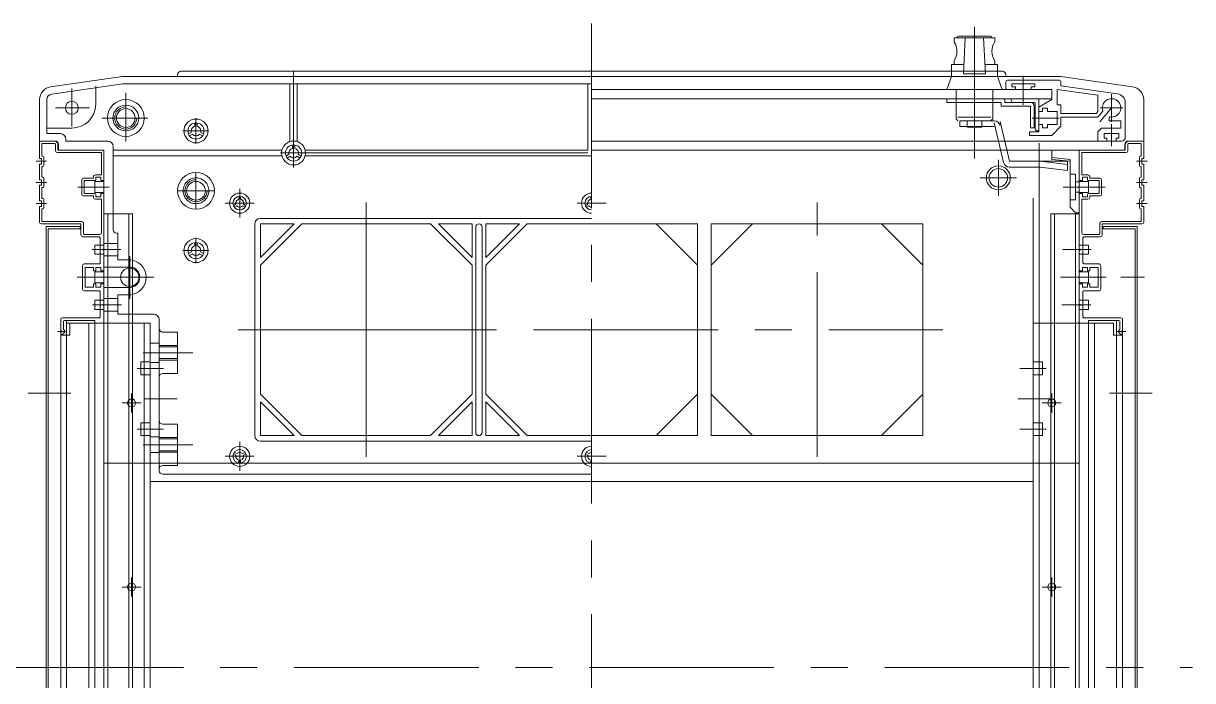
# Model space of a CAD drawing. Extents: x 48642 to 53239, y 28011 to 31798.
# Drawn here: x 51990 to 52623, y 31442 to 31798 of the extents above; entities that cross this region are included whole.
import ezdxf

# ---------------------------------------------------------------- set-up
doc = ezdxf.new("R2010")
doc.units = 0
doc.header["$LTSCALE"] = 80
for name, pattern in [('A-CENTR01', [2, 1.25, -0.25, 0.25, -0.25]), ('CENTER', [2, 1.25, -0.25, 0.25, -0.25]), ('HIDDEN', [2, 1, -1])]:
    doc.linetypes.add(name, pattern=pattern)
doc.layers.add('TN-CNTL', color=1, linetype='A-CENTR01')
doc.layers.add('TN-STEL', color=3, linetype='CONTINUOUS')

msp = doc.modelspace()

# ---------------------------------------------------------------- linework, layer by layer
at = {"layer": 'TN-CNTL', "lineweight": 13}
msp.add_line((52297.75, 31798.02), (52297.75, 31087.11), dxfattribs=at)
at = {"layer": 'TN-CNTL', "linetype": 'CENTER', "lineweight": 13}
for p, q in [((52505.14, 31724.87), (52505.14, 31796.17)), ((52136.26, 31719.94), (52136.26, 31772.19)), ((52531.56, 31753.97), (52531.56, 31769.63)), ((52016.08, 31742.12), (52016.08, 31762.72)), ((52045.35, 31734.15), (52045.35, 31760.47)), ((52579.42, 31744.65), (52579.42, 31759.76)), ((52025.71, 31752.27), (52007.31, 31752.27)), ((52505.14, 31737.45), (52505.14, 31752.21)), ((52573.34, 31752.27), (52585.49, 31752.27)), ((52057.29, 31746.79), (52032.36, 31746.79)), ((52083.38, 31733.04), (52083.38, 31746.77)), ((52551.12, 31746.79), (52536.48, 31746.79)), ((52076.29, 31739.77), (52090.29, 31739.77)), ((52579.42, 31731.46), (52579.42, 31743.52)), ((52129.17, 31727.84), (52143.17, 31727.84)), ((52002.46, 31723.36), (51996.75, 31723.36)), ((52518.1, 31704.61), (52518.1, 31724.16)), ((52593.04, 31723.36), (52598.75, 31723.36)), ((52083.38, 31697.6), (52083.38, 31717.14)), ((52508.33, 31714.38), (52527.87, 31714.38)), ((52002.46, 31711.89), (51996.75, 31711.89)), ((52036.26, 31709.4), (52019.44, 31709.4)), ((52093.16, 31707.37), (52073.61, 31707.37)), ((52107.06, 31692.83), (52107.06, 31708.52)), ((52553.23, 31709.4), (52576.06, 31709.4)), ((52593.04, 31711.89), (52598.75, 31711.89)), ((52109.53, 31700.67), (52099.22, 31700.67)), ((52104.6, 31700.67), (52114.91, 31700.67)), ((52175.61, 31563.23), (52175.61, 31701.02)), ((52300.21, 31700.67), (52289.91, 31700.67)), ((52295.29, 31700.67), (52305.6, 31700.67)), ((52419.89, 31563.23), (52419.89, 31701.02)), ((52002.46, 31700.42), (51996.75, 31700.42)), ((52593.04, 31700.42), (52598.75, 31700.42)), ((52083.38, 31668.23), (52083.38, 31681.96)), ((52042.65, 31675.5), (52027.18, 31675.5)), ((52029.52, 31675.5), (52036.35, 31675.5)), ((52552.85, 31675.5), (52568.32, 31675.5)), ((52047.49, 31648.81), (52047.49, 31672.02)), ((52076.29, 31674.97), (52090.29, 31674.97)), ((52060.47, 31660.54), (52026.88, 31660.54)), ((52576.46, 31660.54), (52551.74, 31660.54)), ((52043.03, 31645.59), (52027.24, 31645.59)), ((52029.52, 31645.59), (52036.35, 31645.59)), ((52552.48, 31645.59), (52568.26, 31645.59)), ((52013.18, 31631.13), (52008.39, 31631.13)), ((52106.25, 31632.13), (52488.08, 31632.13)), ((52243.56, 31632.13), (52107.67, 31632.13)), ((52081.73, 31619.66), (52054.81, 31619.66)), ((52065.82, 31611.19), (52051.44, 31611.19)), ((52529.68, 31611.19), (52544.06, 31611.19)), ((52015.65, 31597.83), (51992.49, 31597.83)), ((52048.49, 31587.38), (52048.49, 31597.65)), ((52073.22, 31594.74), (52055.27, 31594.74)), ((52545.95, 31594.74), (52528.74, 31594.74)), ((52547.01, 31587.38), (52547.01, 31597.65)), ((52578.35, 31597.83), (52601.52, 31597.83)), ((52043.35, 31592.52), (52053.62, 31592.52)), ((52552.15, 31592.52), (52541.88, 31592.52)), ((52065.82, 31578.28), (52051.44, 31578.28)), ((52529.68, 31578.28), (52544.06, 31578.28)), ((52081.73, 31569.81), (52054.81, 31569.81)), ((52107.06, 31571.42), (52107.06, 31555.73)), ((52109.53, 31563.58), (52099.22, 31563.58)), ((52104.6, 31563.58), (52114.91, 31563.58)), ((52300.21, 31563.58), (52289.91, 31563.58)), ((52295.29, 31563.58), (52305.6, 31563.58)), ((52048.49, 31487.68), (52048.49, 31497.95)), ((52048.49, 31497.95), (52048.49, 31487.68)), ((52048.49, 31487.68), (52048.49, 31497.95)), ((52048.49, 31497.95), (52048.49, 31487.68)), ((52547.01, 31487.68), (52547.01, 31497.95)), ((52547.01, 31497.95), (52547.01, 31487.68)), ((52547.01, 31487.68), (52547.01, 31497.95)), ((52547.01, 31497.95), (52547.01, 31487.68)), ((52043.35, 31492.81), (52053.62, 31492.81)), ((52043.35, 31492.81), (52053.62, 31492.81)), ((52043.35, 31492.81), (52053.62, 31492.81)), ((52043.35, 31492.81), (52053.62, 31492.81)), ((52552.15, 31492.81), (52541.88, 31492.81)), ((52552.15, 31492.81), (52541.88, 31492.81)), ((52552.15, 31492.81), (52541.88, 31492.81)), ((52552.15, 31492.81), (52541.88, 31492.81)), ((51976.54, 31449.24), (52623.36, 31449.24))]:
    msp.add_line(p, q, dxfattribs=at)
at = {"layer": 'TN-STEL', "lineweight": 13}
for p, q in [((52516.11, 31790.16), (52494.17, 31790.16)), ((52494.17, 31787.92), (52494.17, 31790.16)), ((52513.61, 31791.16), (52496.66, 31791.16)), ((52499.16, 31770.72), (52500.15, 31790.16)), ((52511.12, 31770.72), (52510.12, 31790.16)), ((52516.11, 31787.92), (52516.11, 31790.16)), ((52494.17, 31775.7), (52494.17, 31777.94)), ((52516.11, 31775.7), (52516.11, 31777.94)), ((52075.41, 31772.21), (52297.75, 31772.21)), ((52520.09, 31772.21), (52297.75, 31772.21)), ((52492.67, 31769.22), (52492.67, 31775.7)), ((52499.41, 31775.7), (52492.67, 31775.7)), ((52511.12, 31770.72), (52499.16, 31770.72)), ((52517.6, 31775.7), (52510.86, 31775.7)), ((52517.6, 31769.22), (52517.6, 31775.7)), ((52004.63, 31763.67), (52043.5, 31769.22)), ((52005.19, 31759.72), (52043.79, 31765.23)), ((52029.04, 31754.26), (52029.04, 31764.02)), ((52297.75, 31769.22), (52043.5, 31769.22)), ((52297.75, 31765.23), (52043.79, 31765.23)), ((52073.41, 31769.22), (52073.41, 31770.22)), ((52134.27, 31734.01), (52134.27, 31765.23)), ((52138.26, 31734.01), (52138.26, 31765.23)), ((52295.76, 31729.34), (52295.76, 31765.23)), ((52297.75, 31769.22), (52552, 31769.22)), ((52490.18, 31762.24), (52492.67, 31769.22)), ((52517.6, 31769.22), (52492.67, 31769.22)), ((52520.09, 31762.24), (52517.6, 31769.22)), ((52522.09, 31769.22), (52522.09, 31770.22)), ((52522.09, 31766.23), (52522.09, 31762.24)), ((52551, 31767.23), (52523.08, 31767.23)), ((52525.33, 31765.23), (52531.31, 31765.23)), ((52525.33, 31763.74), (52525.33, 31765.23)), ((52531.31, 31765.23), (52531.31, 31765.63)), ((52531.31, 31765.63), (52531.81, 31765.63)), ((52531.81, 31765.23), (52531.81, 31765.63)), ((52531.81, 31765.23), (52537.79, 31765.23)), ((52537.79, 31763.74), (52537.79, 31765.23)), ((52590.87, 31763.67), (52552, 31769.22)), ((52552, 31766.23), (52552, 31764.24)), ((52582.62, 31759.86), (52552, 31764.24)), ((52297.75, 31762.24), (52547.01, 31762.24)), ((52520.09, 31762.24), (52490.18, 31762.24)), ((52495.17, 31746.29), (52495.17, 31762.24)), ((52515.11, 31746.29), (52515.11, 31762.24)), ((52522.09, 31762.24), (52527.82, 31762.24)), ((52525.33, 31763.74), (52527.32, 31763.74)), ((52527.32, 31762.24), (52527.32, 31763.74)), ((52535.8, 31762.24), (52535.8, 31763.74)), ((52535.8, 31763.74), (52537.79, 31763.74)), ((52536.3, 31762.24), (52547.01, 31762.24)), ((52547.01, 31762.24), (52547.01, 31756.76)), ((52550.01, 31753.88), (52550.01, 31762.24)), ((52571.94, 31759.11), (52550.01, 31762.24)), ((52571.94, 31750.34), (52571.94, 31759.11)), ((51998.63, 31734.32), (51998.63, 31756.76)), ((52002.62, 31738.31), (52002.62, 31756.76)), ((52297.75, 31757.26), (52547.01, 31757.26)), ((52490.18, 31755.26), (52490.18, 31757.26)), ((52490.18, 31755.26), (52519.59, 31755.26)), ((52519.59, 31753.27), (52519.59, 31755.26)), ((52519.59, 31753.27), (52535.55, 31753.27)), ((52521.59, 31755.26), (52521.59, 31757.26)), ((52537.54, 31755.26), (52521.59, 31755.26)), ((52525.08, 31756.26), (52525.08, 31757.26)), ((52540.03, 31757.26), (52526.08, 31757.26)), ((52535.55, 31741.5), (52535.55, 31753.27)), ((52537.54, 31741.5), (52537.54, 31753.27)), ((52538.04, 31741.3), (52538.04, 31754.76)), ((52540.03, 31755.26), (52540.03, 31757.26)), ((52540.03, 31750.77), (52540.03, 31756.76)), ((52540.03, 31752.73), (52547.01, 31756.76)), ((52540.03, 31739.81), (52540.03, 31754.43)), ((52542.03, 31752.12), (52544.72, 31752.12)), ((52542.03, 31750.28), (52542.03, 31752.12)), ((52544.72, 31750.28), (52544.72, 31752.12)), ((52552, 31753.88), (52550.01, 31753.88)), ((52552, 31749.28), (52552, 31753.88)), ((52586.9, 31736.32), (52586.9, 31754.93)), ((52596.87, 31734.32), (52596.87, 31756.76)), ((52496.16, 31745.29), (52495.17, 31746.29)), ((52514.11, 31747.29), (52496.16, 31747.29)), ((52497.16, 31745.29), (52515.91, 31745.29)), ((52497.16, 31742.1), (52497.16, 31745.29)), ((52501.15, 31741.8), (52501.15, 31745.29)), ((52509.13, 31741.8), (52509.13, 31745.29)), ((52515.11, 31746.29), (52514.11, 31745.29)), ((52540.03, 31750.28), (52542.03, 31750.28)), ((52544.72, 31750.28), (52550.01, 31750.28)), ((52550.01, 31750.28), (52550.01, 31743.3)), ((52552, 31749.28), (52571.05, 31749.28)), ((52552, 31747.29), (52571.98, 31747.29)), ((52552, 31747.29), (52554.99, 31747.29)), ((52552, 31742.3), (52552, 31747.29)), ((52571.94, 31750.34), (52571.05, 31749.28)), ((52574.73, 31750.57), (52571.98, 31747.29)), ((52578.55, 31747.36), (52578.13, 31746.85)), ((52578.13, 31746.85), (52578.13, 31745.29)), ((52578.13, 31745.29), (52584.4, 31745.29)), ((52584.4, 31745.29), (52584.4, 31741.3)), ((52016.08, 31741.3), (52002.62, 31741.3)), ((52080.89, 31739.06), (52079.31, 31738.14)), ((52082.76, 31742.29), (52082.76, 31744.12)), ((52084.01, 31742.29), (52084.01, 31744.12)), ((52085.87, 31739.06), (52087.46, 31738.14)), ((52497.16, 31742.1), (52515.91, 31742.1)), ((52509.13, 31741.8), (52501.15, 31741.8)), ((52515.91, 31744.09), (52520.98, 31722.62)), ((52524.08, 31723.36), (52519.01, 31744.83)), ((52535.05, 31739.31), (52540.03, 31739.31)), ((52535.05, 31737.31), (52535.05, 31739.31)), ((52537.54, 31741.5), (52535.55, 31741.5)), ((52540.03, 31739.81), (52539.04, 31739.81)), ((52540.03, 31739.31), (52540.03, 31743.8)), ((52540.03, 31743.3), (52542.03, 31743.3)), ((52542.03, 31741.45), (52542.03, 31743.3)), ((52542.03, 31741.45), (52544.72, 31741.45)), ((52544.72, 31743.3), (52550.01, 31743.3)), ((52544.72, 31741.45), (52544.72, 31743.3)), ((52547.01, 31737.31), (52552, 31742.3)), ((52571.94, 31739.31), (52573.93, 31741.3)), ((52571.94, 31734.32), (52571.94, 31739.31)), ((52573.93, 31741.3), (52584.4, 31741.3)), ((52007.08, 31734.32), (51998.63, 31734.32)), ((51998.63, 31724.85), (51998.63, 31733.83)), ((52006.61, 31734.32), (51999.13, 31734.32)), ((51999.93, 31733.03), (51999.93, 31726.15)), ((52006.81, 31733.03), (51999.93, 31733.03)), ((52009.9, 31738.31), (52002.62, 31738.31)), ((52007.31, 31732.53), (52007.31, 31729.04)), ((52008.61, 31732.33), (52008.61, 31729.34)), ((52008.9, 31729.34), (52008.9, 31732.53)), ((52012.89, 31734.32), (52012.89, 31735.32)), ((52035.53, 31734.32), (52012.89, 31734.32)), ((52081.52, 31737.98), (52079.94, 31737.06)), ((52085.25, 31737.98), (52086.83, 31737.06)), ((52297.75, 31734.32), (52584.9, 31734.32)), ((52535.05, 31737.31), (52547.01, 31737.31)), ((52540.23, 31492.81), (52540.23, 31733.1)), ((52575.43, 31735.82), (52575.43, 31738.31)), ((52575.43, 31738.31), (52583.41, 31738.31)), ((52575.43, 31735.82), (52576.93, 31735.82)), ((52576.93, 31734.32), (52576.93, 31735.82)), ((52581.91, 31734.32), (52581.91, 31735.82)), ((52581.91, 31735.82), (52583.41, 31735.82)), ((52583.41, 31735.82), (52583.41, 31738.31)), ((52586.6, 31729.34), (52586.6, 31732.53)), ((52586.9, 31732.33), (52586.9, 31729.34)), ((52588.19, 31732.53), (52588.19, 31729.04)), ((52588.69, 31733.03), (52595.57, 31733.03)), ((52588.89, 31734.32), (52596.87, 31734.32)), ((52595.57, 31733.03), (52595.57, 31726.15)), ((52596.87, 31724.85), (52596.87, 31733.83)), ((52000.43, 31726.15), (51999.93, 31726.15)), ((52032.24, 31728.04), (52008.31, 31728.04)), ((52033.03, 31729.34), (52008.61, 31729.34)), ((52033.53, 31729.34), (52008.9, 31729.34)), ((52032.24, 31728.04), (52032.24, 31716.03)), ((52033.53, 31635.62), (52033.53, 31729.34)), ((52033.53, 31728.84), (52033.53, 31712.89)), ((52038.52, 31686.22), (52038.52, 31731.33)), ((52038.52, 31731.08), (52038.52, 31731.33)), ((52129.78, 31729.34), (52038.52, 31729.34)), ((52129.96, 31726.35), (52038.52, 31726.35)), ((52133.77, 31727.12), (52132.19, 31726.21)), ((52134.39, 31726.04), (52132.81, 31725.13)), ((52135.64, 31730.36), (52135.64, 31732.19)), ((52136.88, 31730.36), (52136.88, 31732.19)), ((52138.13, 31726.04), (52139.71, 31725.13)), ((52138.75, 31727.12), (52140.33, 31726.21)), ((52297.75, 31726.35), (52142.57, 31726.35)), ((52295.76, 31729.34), (52142.74, 31729.34)), ((52295.76, 31727.84), (52142.74, 31727.84)), ((52297.75, 31729.34), (52586.9, 31729.34)), ((52547.01, 31724.35), (52547.01, 31729.34)), ((52561.97, 31492.81), (52561.97, 31729.34)), ((52561.97, 31729.34), (52561.97, 31712.89)), ((52563.27, 31728.04), (52587.2, 31728.04)), ((52563.27, 31728.04), (52563.27, 31716.03)), ((52595.07, 31726.15), (52595.57, 31726.15)), ((51999.63, 31724.85), (51998.63, 31724.85)), ((51998.63, 31713.39), (51998.63, 31721.86)), ((51999.63, 31721.86), (51998.63, 31721.86)), ((51999.63, 31721.86), (51999.63, 31724.85)), ((51999.93, 31720.56), (51999.93, 31714.68)), ((52000.43, 31720.56), (51999.93, 31720.56)), ((52000.93, 31721.06), (52000.93, 31725.65)), ((52524.08, 31723.36), (52555.64, 31723.36)), ((52524.08, 31720.17), (52540.69, 31720.17)), ((52540.69, 31723.36), (52555.64, 31721.56)), ((52540.69, 31720.17), (52555.64, 31718.37)), ((52556.98, 31724.35), (52547.01, 31725.35)), ((52556.98, 31723.36), (52547.01, 31724.35)), ((52555.64, 31718.37), (52555.64, 31723.36)), ((52556.98, 31698.43), (52556.98, 31724.35)), ((52594.57, 31721.06), (52594.57, 31725.65)), ((52595.07, 31720.56), (52595.57, 31720.56)), ((52595.57, 31720.56), (52595.57, 31714.68)), ((52595.87, 31724.85), (52596.87, 31724.85)), ((52595.87, 31721.86), (52595.87, 31724.85)), ((52595.87, 31721.86), (52596.87, 31721.86)), ((52596.87, 31713.39), (52596.87, 31721.86)), ((51999.63, 31713.39), (51998.63, 31713.39)), ((51999.63, 31710.39), (51999.63, 31713.39)), ((52000.43, 31714.68), (51999.93, 31714.68)), ((52000.93, 31709.6), (52000.93, 31714.18)), ((52027.85, 31714.18), (52022.46, 31714.18)), ((52027.85, 31715.03), (52027.85, 31714.18)), ((52032.24, 31716.03), (52028.85, 31716.03)), ((52029.14, 31714.73), (52029.14, 31713.39)), ((52031.84, 31714.73), (52029.14, 31714.73)), ((52031.84, 31714.73), (52031.84, 31712.89)), ((52563.27, 31716.03), (52566.66, 31716.03)), ((52563.66, 31714.73), (52563.66, 31712.89)), ((52563.66, 31714.73), (52563.66, 31712.89)), ((52563.66, 31714.73), (52566.36, 31714.73)), ((52566.36, 31714.73), (52566.36, 31713.39)), ((52567.65, 31715.03), (52567.65, 31714.18)), ((52567.65, 31714.18), (52573.04, 31714.18)), ((52594.57, 31709.6), (52594.57, 31714.18)), ((52595.07, 31714.68), (52595.57, 31714.68)), ((52595.87, 31713.39), (52596.87, 31713.39)), ((52595.87, 31710.39), (52595.87, 31713.39)), ((51999.63, 31710.39), (51998.63, 31710.39)), ((51998.63, 31701.92), (51998.63, 31710.39)), ((52000.43, 31709.1), (51999.93, 31709.1)), ((51999.93, 31709.1), (51999.93, 31703.22)), ((52021.47, 31713.19), (52021.47, 31705.61)), ((52028.65, 31712.89), (52022.76, 31712.89)), ((52022.76, 31712.89), (52022.76, 31705.91)), ((52028.55, 31706.41), (52028.55, 31712.39)), ((52033.53, 31712.39), (52028.55, 31712.39)), ((52033.53, 31712.89), (52031.84, 31712.89)), ((52561.97, 31712.89), (52563.66, 31712.89)), ((52561.97, 31712.39), (52566.95, 31712.39)), ((52566.86, 31712.89), (52572.74, 31712.89)), ((52566.95, 31706.41), (52566.95, 31712.39)), ((52572.74, 31712.89), (52572.74, 31705.91)), ((52574.03, 31713.19), (52574.03, 31705.61)), ((52595.07, 31709.1), (52595.57, 31709.1)), ((52595.57, 31709.1), (52595.57, 31703.22)), ((52595.87, 31710.39), (52596.87, 31710.39)), ((52596.87, 31701.92), (52596.87, 31710.39)), ((51999.63, 31701.92), (51998.63, 31701.92)), ((51999.63, 31698.93), (51999.63, 31701.92)), ((52000.43, 31703.22), (51999.93, 31703.22)), ((52000.93, 31698.13), (52000.93, 31702.72)), ((52027.85, 31704.61), (52022.46, 31704.61)), ((52028.65, 31705.91), (52022.76, 31705.91)), ((52027.85, 31704.61), (52027.85, 31703.76)), ((52033.53, 31706.41), (52028.55, 31706.41)), ((52032.24, 31702.77), (52028.85, 31702.77)), ((52029.14, 31705.41), (52029.14, 31704.06)), ((52031.84, 31704.06), (52029.14, 31704.06)), ((52031.84, 31705.91), (52031.84, 31704.06)), ((52033.53, 31705.91), (52031.84, 31705.91)), ((52032.24, 31702.77), (52032.24, 31684.77)), ((52033.53, 31705.91), (52033.53, 31675.75)), ((52106.57, 31702.76), (52106.57, 31704.28)), ((52107.56, 31702.76), (52107.56, 31704.28)), ((52297.25, 31702.76), (52297.25, 31704.28)), ((52537.04, 31703.32), (52537.04, 31492.81)), ((52561.97, 31706.41), (52566.95, 31706.41)), ((52561.97, 31705.91), (52561.97, 31675.75)), ((52561.97, 31705.91), (52563.66, 31705.91)), ((52563.27, 31702.77), (52563.27, 31684.77)), ((52563.27, 31702.77), (52566.66, 31702.77)), ((52563.66, 31705.91), (52563.66, 31704.06)), ((52563.66, 31704.06), (52566.36, 31704.06)), ((52566.36, 31705.41), (52566.36, 31704.06)), ((52566.86, 31705.91), (52572.74, 31705.91)), ((52567.65, 31704.61), (52567.65, 31703.76)), ((52567.65, 31704.61), (52573.04, 31704.61)), ((52594.57, 31698.13), (52594.57, 31702.72)), ((52595.07, 31703.22), (52595.57, 31703.22)), ((52595.87, 31701.92), (52596.87, 31701.92)), ((52595.87, 31698.93), (52595.87, 31701.92)), ((51999.63, 31698.93), (51998.63, 31698.93)), ((51998.63, 31695.44), (51998.63, 31698.93)), ((51998.63, 31695.44), (51998.63, 31690.45)), ((52000.43, 31697.63), (51999.93, 31697.63)), ((51999.93, 31697.63), (51999.93, 31690.75)), ((52033.53, 31694.94), (52048.99, 31694.94)), ((52035.53, 31492.81), (52035.53, 31694.94)), ((52046.99, 31492.81), (52046.99, 31694.94)), ((52048.99, 31492.81), (52048.99, 31694.94)), ((52105.01, 31700.06), (52103.69, 31699.3)), ((52105.51, 31699.2), (52104.19, 31698.44)), ((52108.62, 31699.2), (52109.94, 31698.44)), ((52109.12, 31700.06), (52110.44, 31699.3)), ((52175.61, 31700.07), (52175.61, 31564.18)), ((52295.7, 31700.06), (52294.38, 31699.3)), ((52296.19, 31699.2), (52294.88, 31698.44)), ((52546.52, 31492.81), (52546.52, 31694.94)), ((52561.97, 31694.94), (52546.52, 31694.94)), ((52548.51, 31492.81), (52548.51, 31694.94)), ((52559.98, 31695.44), (52556.98, 31698.43)), ((52559.98, 31695.44), (52561.97, 31695.44)), ((52559.98, 31492.81), (52559.98, 31694.94)), ((52595.07, 31697.63), (52595.57, 31697.63)), ((52595.57, 31697.63), (52595.57, 31690.75)), ((52595.87, 31698.93), (52596.87, 31698.93)), ((52596.87, 31690.45), (52596.87, 31698.93)), ((52021.07, 31689.46), (51999.63, 31689.46)), ((52021.37, 31690.75), (51999.93, 31690.75)), ((52002.12, 31687.96), (52002.12, 31492.81)), ((52020.57, 31687.96), (52002.12, 31687.96)), ((52020.57, 31687.96), (52020.57, 31686.76)), ((52021.07, 31689.46), (52021.07, 31683.47)), ((52022.36, 31689.76), (52022.36, 31684.27)), ((52115.29, 31574.8), (52115.29, 31689.46)), ((52118.28, 31692.45), (52297.75, 31692.45)), ((52118.28, 31689.46), (52118.28, 31671.25)), ((52118.28, 31667.02), (52140.71, 31689.46)), ((52118.28, 31671.25), (52136.48, 31689.46)), ((52136.48, 31689.46), (52118.28, 31689.46)), ((52210.51, 31689.46), (52140.71, 31689.46)), ((52232.94, 31667.02), (52210.51, 31689.46)), ((52232.94, 31671.25), (52214.74, 31689.46)), ((52214.74, 31689.46), (52232.94, 31689.46)), ((52232.94, 31689.46), (52232.94, 31671.25)), ((52240.42, 31667.02), (52262.85, 31689.46)), ((52240.42, 31689.46), (52240.42, 31671.25)), ((52240.42, 31671.25), (52258.62, 31689.46)), ((52258.62, 31689.46), (52240.42, 31689.46)), ((52262.85, 31689.46), (52297.75, 31689.46)), ((52355.08, 31689.46), (52297.75, 31689.46)), ((52355.08, 31667.02), (52332.65, 31689.46)), ((52355.08, 31574.8), (52355.08, 31689.46)), ((52362.56, 31689.46), (52477.22, 31689.46)), ((52362.56, 31667.02), (52384.99, 31689.46)), ((52362.56, 31574.8), (52362.56, 31689.46)), ((52477.22, 31667.02), (52454.79, 31689.46)), ((52477.22, 31574.8), (52477.22, 31689.46)), ((52573.14, 31689.76), (52573.14, 31684.27)), ((52574.13, 31690.75), (52595.57, 31690.75)), ((52574.43, 31689.46), (52595.87, 31689.46)), ((52574.43, 31689.46), (52574.43, 31683.47)), ((52574.93, 31687.96), (52593.38, 31687.96)), ((52574.93, 31687.96), (52574.93, 31686.76)), ((52593.38, 31687.96), (52593.38, 31492.81)), ((52003.32, 31686.76), (52003.32, 31492.81)), ((52020.57, 31686.76), (52003.32, 31686.76)), ((52031.04, 31682.48), (52022.07, 31682.48)), ((52031.24, 31683.77), (52022.86, 31683.77)), ((52031.04, 31682.48), (52031.54, 31681.98)), ((52031.54, 31681.98), (52031.54, 31668.32)), ((52041.01, 31684.47), (52040.26, 31684.47)), ((52041.01, 31670.01), (52041.01, 31684.47)), ((52234.94, 31576.54), (52234.94, 31687.71)), ((52238.43, 31576.54), (52238.43, 31687.71)), ((52564.46, 31682.48), (52563.96, 31681.98)), ((52563.96, 31681.98), (52563.96, 31668.32)), ((52564.26, 31683.77), (52572.64, 31683.77)), ((52564.46, 31682.48), (52573.44, 31682.48)), ((52574.93, 31686.76), (52592.18, 31686.76)), ((52592.18, 31686.76), (52592.18, 31492.81)), ((52028.55, 31673), (52028.55, 31677.99)), ((52033.53, 31677.99), (52028.55, 31677.99)), ((52033.03, 31675.75), (52033.03, 31675.25)), ((52033.03, 31675.75), (52033.53, 31675.75)), ((52033.03, 31675.25), (52033.53, 31675.25)), ((52041.01, 31678.89), (52033.53, 31678.89)), ((52033.53, 31675.25), (52033.53, 31664.03)), ((52082.76, 31677.48), (52082.76, 31679.31)), ((52084.01, 31677.48), (52084.01, 31679.31)), ((52561.97, 31677.99), (52566.95, 31677.99)), ((52562.47, 31675.75), (52561.97, 31675.75)), ((52561.97, 31675.25), (52561.97, 31664.03)), ((52562.47, 31675.25), (52561.97, 31675.25)), ((52562.47, 31675.75), (52562.47, 31675.25)), ((52566.95, 31673), (52566.95, 31677.99)), ((52033.53, 31673), (52028.55, 31673)), ((52041.01, 31672.11), (52033.53, 31672.11)), ((52047.99, 31670.01), (52041.01, 31670.01)), ((52080.89, 31674.25), (52079.31, 31673.33)), ((52081.52, 31673.17), (52079.94, 31672.26)), ((52085.25, 31673.17), (52086.83, 31672.26)), ((52085.87, 31674.25), (52087.46, 31673.33)), ((52561.97, 31673), (52566.95, 31673)), ((52021.87, 31666.82), (52021.87, 31654.26)), ((52031.04, 31667.82), (52022.86, 31667.82)), ((52023.36, 31665.88), (52023.36, 31655.21)), ((52023.36, 31665.88), (52027.85, 31665.88)), ((52027.85, 31665.88), (52027.85, 31664.03)), ((52027.85, 31664.03), (52029.14, 31664.03)), ((52028.55, 31657.55), (52028.55, 31663.53)), ((52033.53, 31663.53), (52028.55, 31663.53)), ((52029.14, 31665.88), (52029.14, 31664.03)), ((52029.14, 31665.88), (52031.84, 31665.88)), ((52031.54, 31668.32), (52031.04, 31667.82)), ((52031.84, 31665.88), (52031.84, 31664.03)), ((52031.84, 31664.03), (52033.53, 31664.03)), ((52047.49, 31666.03), (52033.53, 31666.03)), ((52118.28, 31597.23), (52118.28, 31667.02)), ((52232.94, 31597.23), (52232.94, 31667.02)), ((52240.42, 31597.23), (52240.42, 31667.02)), ((52563.66, 31664.03), (52561.97, 31664.03)), ((52561.97, 31663.53), (52566.95, 31663.53)), ((52566.36, 31665.88), (52563.66, 31665.88)), ((52563.66, 31665.88), (52563.66, 31664.03)), ((52563.96, 31668.32), (52564.46, 31667.82)), ((52564.46, 31667.82), (52572.64, 31667.82)), ((52566.36, 31665.88), (52566.36, 31664.03)), ((52567.65, 31664.03), (52566.36, 31664.03)), ((52566.95, 31657.55), (52566.95, 31663.53)), ((52567.65, 31665.88), (52567.65, 31664.03)), ((52572.14, 31665.88), (52567.65, 31665.88)), ((52572.14, 31665.88), (52572.14, 31655.21)), ((52573.64, 31666.82), (52573.64, 31654.26)), ((52027.85, 31657.05), (52027.85, 31655.21)), ((52027.85, 31657.05), (52029.14, 31657.05)), ((52033.53, 31657.55), (52028.55, 31657.55)), ((52029.14, 31657.05), (52029.14, 31655.21)), ((52031.84, 31657.05), (52031.84, 31655.21)), ((52031.84, 31657.05), (52033.53, 31657.05)), ((52033.53, 31657.05), (52033.53, 31645.84)), ((52561.97, 31657.55), (52566.95, 31657.55)), ((52563.66, 31657.05), (52561.97, 31657.05)), ((52561.97, 31657.05), (52561.97, 31645.84)), ((52563.66, 31657.05), (52563.66, 31655.21)), ((52566.36, 31657.05), (52566.36, 31655.21)), ((52567.65, 31657.05), (52566.36, 31657.05)), ((52567.65, 31657.05), (52567.65, 31655.21)), ((52031.04, 31653.26), (52022.86, 31653.26)), ((52023.36, 31655.21), (52027.85, 31655.21)), ((52029.14, 31655.21), (52031.84, 31655.21)), ((52031.04, 31653.26), (52031.54, 31652.76)), ((52031.54, 31652.76), (52031.54, 31639.1)), ((52047.49, 31655.06), (52033.53, 31655.06)), ((52047.99, 31651.07), (52041.01, 31651.07)), ((52041.01, 31640.6), (52041.01, 31651.07)), ((52566.36, 31655.21), (52563.66, 31655.21)), ((52564.46, 31653.26), (52563.96, 31652.76)), ((52563.96, 31652.76), (52563.96, 31639.1)), ((52564.46, 31653.26), (52572.64, 31653.26)), ((52572.14, 31655.21), (52567.65, 31655.21)), ((52028.55, 31643.09), (52028.55, 31648.08)), ((52033.53, 31648.08), (52028.55, 31648.08)), ((52033.03, 31645.84), (52033.53, 31645.84)), ((52033.03, 31645.84), (52033.03, 31645.34)), ((52033.03, 31645.34), (52033.53, 31645.34)), ((52041.01, 31648.98), (52033.53, 31648.98)), ((52033.53, 31645.34), (52033.53, 31637.61)), ((52561.97, 31648.08), (52566.95, 31648.08)), ((52562.47, 31645.84), (52561.97, 31645.84)), ((52562.47, 31645.34), (52561.97, 31645.34)), ((52561.97, 31645.34), (52561.97, 31637.61)), ((52562.47, 31645.84), (52562.47, 31645.34)), ((52566.95, 31643.09), (52566.95, 31648.08)), ((52010.1, 31637.61), (52010.1, 31492.81)), ((52010.1, 31637.61), (52010.1, 31631.38)), ((52031.04, 31638.61), (52011.1, 31638.61)), ((52033.53, 31643.09), (52028.55, 31643.09)), ((52031.54, 31639.1), (52031.04, 31638.61)), ((52041.01, 31642.2), (52033.53, 31642.2)), ((52060.45, 31640.6), (52041.01, 31640.6)), ((52063.44, 31555.85), (52063.44, 31637.61)), ((52561.97, 31643.09), (52566.95, 31643.09)), ((52563.96, 31639.1), (52564.46, 31638.61)), ((52563.96, 31638.61), (52584.4, 31638.61)), ((52585.4, 31637.61), (52585.4, 31492.81)), ((52585.4, 31637.61), (52585.4, 31631.38)), ((52010.6, 31631.38), (52010.1, 31631.38)), ((52010.6, 31630.88), (52010.1, 31630.88)), ((52010.1, 31630.88), (52010.1, 31629.63)), ((52010.6, 31631.38), (52010.6, 31630.88)), ((52011.6, 31636.75), (52011.6, 31632.13)), ((52012.09, 31632.13), (52011.6, 31632.13)), ((52028.55, 31637.11), (52012.09, 31637.11)), ((52012.09, 31632.13), (52012.09, 31630.63)), ((52013.29, 31637.11), (52013.29, 31492.81)), ((52013.59, 31635.62), (52033.53, 31635.62)), ((52015.09, 31635.62), (52015.09, 31629.13)), ((52025.36, 31635.62), (52025.36, 31492.81)), ((52028.55, 31637.11), (52028.55, 31635.62)), ((52028.55, 31635.62), (52028.55, 31492.81)), ((52032.53, 31635.62), (52028.55, 31635.62)), ((52033.53, 31492.81), (52033.53, 31635.62)), ((52058.46, 31635.62), (52033.53, 31635.62)), ((52055.27, 31492.81), (52055.27, 31635.62)), ((52058.46, 31492.81), (52058.46, 31635.62)), ((52073.41, 31630.88), (52065.44, 31630.88)), ((52073.41, 31608.45), (52073.41, 31630.88)), ((52537.04, 31559.84), (52537.04, 31635.62)), ((52537.04, 31635.62), (52561.97, 31635.62)), ((52580.42, 31635.62), (52561.97, 31635.62)), ((52562.97, 31635.62), (52566.95, 31635.62)), ((52566.95, 31637.11), (52566.95, 31635.62)), ((52566.95, 31637.11), (52583.41, 31637.11)), ((52566.95, 31635.62), (52566.95, 31492.81)), ((52570.15, 31635.62), (52570.15, 31492.81)), ((52580.42, 31635.62), (52580.42, 31629.13)), ((52582.21, 31637.11), (52582.21, 31492.81)), ((52583.41, 31632.13), (52583.9, 31632.13)), ((52583.41, 31632.13), (52583.41, 31630.63)), ((52583.9, 31636.75), (52583.9, 31632.13)), ((52584.9, 31631.38), (52584.9, 31630.88)), ((52584.9, 31631.38), (52585.4, 31631.38)), ((52584.9, 31630.88), (52585.4, 31630.88)), ((52585.4, 31630.88), (52585.4, 31629.63)), ((52011.1, 31629.63), (52010.1, 31629.63)), ((52015.09, 31629.13), (52010.1, 31629.13)), ((52012.09, 31630.63), (52011.1, 31629.63)), ((52063.44, 31624.9), (52058.46, 31624.9)), ((52580.42, 31629.13), (52585.4, 31629.13)), ((52583.41, 31630.63), (52584.4, 31629.63)), ((52584.4, 31629.63), (52585.4, 31629.63)), ((52073.41, 31623.65), (52063.44, 31623.65)), ((52073.41, 31622.85), (52063.44, 31622.85)), ((52058.46, 31614.68), (52053.47, 31614.68)), ((52053.47, 31607.7), (52053.47, 31614.68)), ((52063.44, 31614.43), (52058.46, 31614.43)), ((52073.41, 31616.47), (52063.44, 31616.47)), ((52073.41, 31615.67), (52063.44, 31615.67)), ((52537.04, 31614.68), (52542.03, 31614.68)), ((52542.03, 31607.7), (52542.03, 31614.68)), ((52058.46, 31607.7), (52053.47, 31607.7)), ((52073.41, 31608.45), (52065.44, 31608.45)), ((52537.04, 31607.7), (52542.03, 31607.7)), ((52118.28, 31597.23), (52140.71, 31574.8)), ((52118.28, 31574.8), (52118.28, 31593)), ((52118.28, 31593), (52136.48, 31574.8)), ((52232.94, 31597.23), (52210.51, 31574.8)), ((52232.94, 31593), (52214.74, 31574.8)), ((52232.94, 31574.8), (52232.94, 31593)), ((52240.42, 31597.23), (52262.85, 31574.8)), ((52240.42, 31593), (52258.62, 31574.8)), ((52240.42, 31574.8), (52240.42, 31593)), ((52355.08, 31597.23), (52332.65, 31574.8)), ((52362.56, 31597.23), (52384.99, 31574.8)), ((52477.22, 31597.23), (52454.79, 31574.8)), ((52058.46, 31581.77), (52053.47, 31581.77)), ((52053.47, 31574.8), (52053.47, 31581.77)), ((52073.41, 31581.03), (52065.44, 31581.03)), ((52073.41, 31558.59), (52073.41, 31581.03)), ((52537.04, 31581.77), (52542.03, 31581.77)), ((52542.03, 31574.8), (52542.03, 31581.77)), ((52058.46, 31574.8), (52053.47, 31574.8)), ((52063.44, 31574.05), (52058.46, 31574.05)), ((52136.48, 31574.8), (52118.28, 31574.8)), ((52210.51, 31574.8), (52140.71, 31574.8)), ((52202.48, 31574.8), (52175.61, 31574.8)), ((52214.74, 31574.8), (52232.94, 31574.8)), ((52258.62, 31574.8), (52240.42, 31574.8)), ((52262.85, 31574.8), (52297.75, 31574.8)), ((52355.08, 31574.8), (52297.75, 31574.8)), ((52362.56, 31574.8), (52477.22, 31574.8)), ((52537.04, 31574.8), (52542.03, 31574.8)), ((52073.41, 31573.8), (52063.44, 31573.8)), ((52073.41, 31573), (52063.44, 31573)), ((52118.28, 31571.8), (52297.75, 31571.8)), ((52063.44, 31565.57), (52058.46, 31565.57)), ((52073.41, 31566.62), (52063.44, 31566.62)), ((52073.41, 31565.82), (52063.44, 31565.82)), ((52105.01, 31564.19), (52103.69, 31564.95)), ((52105.51, 31565.05), (52104.19, 31565.81)), ((52106.57, 31561.49), (52106.57, 31559.97)), ((52107.56, 31561.49), (52107.56, 31559.97)), ((52108.62, 31565.05), (52109.94, 31565.81)), ((52109.12, 31564.19), (52110.44, 31564.95)), ((52295.7, 31564.19), (52294.38, 31564.95)), ((52296.19, 31565.05), (52294.88, 31565.81)), ((52297.25, 31561.49), (52297.25, 31559.97)), ((52058.46, 31559.84), (52033.53, 31559.84)), ((52297.75, 31559.84), (52058.46, 31559.84)), ((52073.41, 31558.59), (52065.44, 31558.59)), ((52297.75, 31559.84), (52537.04, 31559.84)), ((52537.04, 31559.84), (52537.04, 31549.87)), ((52537.04, 31559.84), (52561.97, 31559.84)), ((52297.75, 31549.87), (52058.46, 31549.87)), ((52297.75, 31553.86), (52065.44, 31553.86)), ((52297.75, 31549.87), (52537.04, 31549.87)), ((52002.12, 31200.18), (52002.12, 31492.81)), ((52003.32, 31201.38), (52003.32, 31492.81)), ((52010.1, 31259), (52010.1, 31492.81)), ((52013.29, 31259), (52013.29, 31492.81)), ((52025.36, 31252.52), (52025.36, 31492.81)), ((52028.55, 31252.52), (52028.55, 31492.81)), ((52033.53, 31492.81), (52033.53, 31158.8)), ((52035.53, 31492.81), (52035.53, 31193.2)), ((52046.99, 31492.81), (52046.99, 31193.2)), ((52048.99, 31492.81), (52048.99, 31193.2)), ((52055.27, 31492.81), (52055.27, 31252.52)), ((52058.46, 31328.3), (52058.46, 31492.81)), ((52537.04, 31492.81), (52537.04, 31252.52)), ((52540.23, 31492.81), (52540.23, 31251.53)), ((52546.52, 31492.81), (52546.52, 31193.2)), ((52548.51, 31492.81), (52548.51, 31193.2)), ((52559.98, 31492.81), (52559.98, 31193.2)), ((52561.97, 31492.81), (52561.97, 31252.52)), ((52566.95, 31252.52), (52566.95, 31492.81)), ((52570.15, 31252.52), (52570.15, 31492.81)), ((52582.21, 31259), (52582.21, 31492.81)), ((52585.4, 31259), (52585.4, 31492.81)), ((52592.18, 31201.38), (52592.18, 31492.81)), ((52593.38, 31200.18), (52593.38, 31492.81))]:
    msp.add_line(p, q, dxfattribs=at)
at = {"layer": 'TN-STEL', "linetype": 'CENTER', "lineweight": 13}
for p, q in [((52579.42, 31752.27), (52573.01, 31744.63)), ((52559.98, 31712.14), (52561.97, 31712.14)), ((52559.98, 31706.66), (52561.97, 31706.66)), ((52565.98, 31675.5), (52559.16, 31675.5)), ((52019.04, 31660.54), (52036.35, 31660.54)), ((52597.29, 31660.54), (52584.42, 31660.54)), ((52565.98, 31645.59), (52559.16, 31645.59)), ((52582.32, 31631.13), (52587.11, 31631.13)), ((52297.75, 31571.42), (52297.75, 31555.73))]:
    msp.add_line(p, q, dxfattribs=at)
at = {"layer": 'TN-STEL', "linetype": 'HIDDEN', "lineweight": 13}
for p, q in [((52556.98, 31716.38), (52559.98, 31716.38)), ((52559.98, 31702.42), (52559.98, 31716.38)), ((52556.98, 31702.42), (52559.98, 31702.42))]:
    msp.add_line(p, q, dxfattribs=at)
at = {"layer": 'TN-STEL', "linetype": 'ByBlock', "lineweight": 13}
msp.add_line((52561.97, 31622.3), (52561.97, 31623.89), dxfattribs=at)
at = {"layer": 'TN-STEL', "lineweight": 13}
for centre, radius in [((52016.08, 31752.27), 3.49), ((52045.35, 31746.79), 6.98), ((52045.35, 31746.79), 5.08), ((52083.38, 31739.77), 6.48), ((52083.38, 31739.77), 4.39), ((52136.26, 31727.84), 4.39), ((52518.1, 31714.38), 6.48), ((52083.38, 31707.37), 9.97), ((52518.1, 31714.38), 4.99), ((52083.38, 31707.37), 5.08), ((52107.06, 31700.67), 3.64), ((52083.38, 31674.97), 6.48), ((52083.38, 31674.97), 4.39), ((52047.49, 31660.54), 4.99), ((52048.49, 31592.52), 2.14), ((52547.01, 31592.52), 2.14), ((52107.06, 31563.58), 3.64), ((52048.49, 31492.81), 2.14), ((52048.49, 31492.81), 2.14), ((52048.49, 31492.81), 2.14), ((52048.49, 31492.81), 2.14), ((52547.01, 31492.81), 2.14), ((52547.01, 31492.81), 2.14), ((52547.01, 31492.81), 2.14), ((52547.01, 31492.81), 2.14)]:
    msp.add_circle(centre, radius, dxfattribs=at)
at = {"layer": 'TN-STEL', "linetype": 'HIDDEN', "lineweight": 13}
msp.add_circle((52083.38, 31707.37), 6.98, dxfattribs=at)
at = {"layer": 'TN-STEL', "lineweight": 13}
for centre, radius, start, end in [((52496.66, 31790.16), 0.997, 90, 180), ((52513.61, 31790.16), 0.997, 0, 90), ((52486.61, 31782.93), 9.06, 326.60151, 33.39849), ((52523.67, 31782.93), 9.06, 146.60151, 213.39849), ((52075.41, 31770.22), 1.99, 90, 180), ((52520.09, 31770.22), 1.99, 0, 90), ((52523.08, 31766.23), 0.997, 90, 180), ((52551, 31766.23), 0.997, 0, 90), ((52005.61, 31756.76), 6.98, 98.1301, 180), ((52005.61, 31756.76), 2.99, 98.1301, 180), ((52581.91, 31754.93), 4.99, 0, 81.8699), ((52589.89, 31756.76), 6.98, 0, 81.8699), ((52016.08, 31754.26), 12.96, 270, 0), ((52045.35, 31746.79), 9.97, 0, 270), ((52045.35, 31746.79), 5.98, 90, 0), ((52526.08, 31756.26), 0.997, 180, 270), ((52535.55, 31753.27), 1.99, 0, 90), ((52537.54, 31754.76), 0.499, 0, 90), ((52579.42, 31752.27), 4.99, 260, 200), ((52045.35, 31746.79), 9.97, 270, 0), ((52515.91, 31742.1), 3.19, 13.28714, 90), ((52083.38, 31739.77), 2.59, 103.90924, 196.09076), ((52083.38, 31739.77), 2.59, 343.90924, 76.09076), ((52539.57, 31741.24), 1.53, 177.68839, 249.69174), ((51999.13, 31733.83), 0.499, 90, 180), ((51999.13, 31733.83), 0.499, 90, 180), ((52006.61, 31732.33), 1.99, 0, 90), ((52006.81, 31732.53), 0.499, 0, 90), ((52007.11, 31732.53), 1.79, 0, 90), ((52009.9, 31735.32), 2.99, 0, 90), ((52035.53, 31731.33), 2.99, 0, 90), ((52083.38, 31739.77), 2.59, 223.90924, 316.09076), ((52136.26, 31727.84), 6.48, 90, 270), ((52136.26, 31727.84), 6.48, 270, 90), ((52584.9, 31736.32), 1.99, 270, 0), ((52588.39, 31732.53), 1.79, 90, 180), ((52588.89, 31732.33), 1.99, 90, 180), ((52588.69, 31732.53), 0.499, 90, 180), ((52596.37, 31733.83), 0.499, 0, 90), ((52000.43, 31725.65), 0.499, 0, 90), ((52008.31, 31729.04), 0.997, 180, 270), ((52033.03, 31728.84), 0.499, 0, 90), ((52136.26, 31727.84), 2.59, 103.90924, 196.09076), ((52136.26, 31727.84), 2.59, 223.90924, 316.09076), ((52136.26, 31727.84), 2.59, 343.90924, 76.09076), ((52562.47, 31728.84), 0.499, 90, 180), ((52587.2, 31729.04), 0.997, 270, 0), ((52595.07, 31725.65), 0.499, 90, 180), ((52000.43, 31721.06), 0.499, 270, 0), ((52524.08, 31723.36), 3.19, 193.28714, 270), ((52595.07, 31721.06), 0.499, 180, 270), ((52000.43, 31714.18), 0.499, 0, 90), ((52022.46, 31713.19), 0.997, 90, 180), ((52028.85, 31715.03), 0.997, 90, 180), ((52028.65, 31713.39), 0.499, 270, 0), ((52083.38, 31707.37), 5.98, 90, 0), ((52566.86, 31713.39), 0.499, 180, 270), ((52566.66, 31715.03), 0.997, 0, 90), ((52573.04, 31713.19), 0.997, 0, 90), ((52595.07, 31714.18), 0.499, 90, 180), ((52000.43, 31709.6), 0.499, 270, 0), ((52595.07, 31709.6), 0.499, 180, 270), ((52000.43, 31702.72), 0.499, 0, 90), ((52022.46, 31705.61), 0.997, 180, 270), ((52028.85, 31703.76), 0.997, 180, 270), ((52028.65, 31705.41), 0.499, 0, 90), ((52107.06, 31700.67), 5.48, 0, 180), ((52107.06, 31700.67), 5.48, 180, 0), ((52107.06, 31700.67), 2.14, 103.44773, 196.55227), ((52107.06, 31700.67), 2.14, 343.44773, 76.55227), ((52297.75, 31700.67), 5.48, 90, 180), ((52297.75, 31700.67), 5.48, 180, 270), ((52297.75, 31700.67), 3.64, 90, 270), ((52297.75, 31700.67), 2.14, 103.44773, 196.55227), ((52566.86, 31705.41), 0.499, 90, 180), ((52566.66, 31703.76), 0.997, 270, 0), ((52573.04, 31705.61), 0.997, 270, 0), ((52595.07, 31702.72), 0.499, 90, 180), ((52000.43, 31698.13), 0.499, 270, 0), ((52107.06, 31700.67), 2.14, 223.44773, 270), ((52107.06, 31700.67), 2.14, 270, 316.55227), ((52297.75, 31700.67), 2.14, 223.44773, 270), ((52595.07, 31698.13), 0.499, 180, 270), ((51999.63, 31690.45), 0.997, 180, 270), ((52021.37, 31689.76), 0.997, 0, 90), ((52118.28, 31689.46), 2.99, 90, 180), ((52236.68, 31687.71), 1.74, 0, 180), ((52574.13, 31689.76), 0.997, 90, 180), ((52595.87, 31690.45), 0.997, 270, 0), ((52022.07, 31683.47), 0.997, 180, 270), ((52022.86, 31684.27), 0.499, 180, 270), ((52031.24, 31684.77), 0.997, 270, 0), ((52040.26, 31686.22), 1.74, 180, 270), ((52564.26, 31684.77), 0.997, 180, 270), ((52572.64, 31684.27), 0.499, 270, 0), ((52573.44, 31683.47), 0.997, 270, 0), ((52083.38, 31674.97), 2.59, 103.90924, 196.09076), ((52083.38, 31674.97), 2.59, 343.90924, 76.09076), ((52046.99, 31660.54), 9.47, 270, 90), ((52083.38, 31674.97), 2.59, 223.90924, 316.09076), ((52022.86, 31666.82), 0.997, 90, 180), ((52047.49, 31660.54), 5.48, 270, 90), ((52572.64, 31666.82), 0.997, 0, 90), ((52022.86, 31654.26), 0.997, 180, 270), ((52572.64, 31654.26), 0.997, 270, 0), ((52011.1, 31637.61), 0.997, 90, 180), ((52060.45, 31637.61), 2.99, 0, 90), ((52584.4, 31637.61), 0.997, 0, 90), ((52012.09, 31636.61), 0.499, 90, 180), ((52032.53, 31636.61), 0.997, 270, 0), ((52065.44, 31632.87), 1.99, 180, 270), ((52562.97, 31636.61), 0.997, 180, 270), ((52583.41, 31636.61), 0.499, 0, 90), ((52065.44, 31606.45), 1.99, 90, 180), ((52065.44, 31583.02), 1.99, 180, 270), ((52118.28, 31574.8), 2.99, 180, 270), ((52236.68, 31576.54), 1.74, 180, 0), ((52107.06, 31563.58), 5.48, 0, 180), ((52297.75, 31563.58), 5.48, 90, 180), ((52107.06, 31563.58), 5.48, 180, 0), ((52107.06, 31563.58), 2.14, 163.44773, 256.55227), ((52107.06, 31563.58), 2.14, 90, 136.55227), ((52107.06, 31563.58), 2.14, 43.44773, 90), ((52107.06, 31563.58), 2.14, 283.44773, 16.55227), ((52297.75, 31563.58), 5.48, 180, 270), ((52297.75, 31563.58), 3.64, 90, 270), ((52297.75, 31563.58), 2.14, 163.44773, 256.55227), ((52297.75, 31563.58), 2.14, 90, 136.55227), ((52065.44, 31556.6), 1.99, 90, 180), ((52065.44, 31555.85), 1.99, 180, 270)]:
    msp.add_arc(centre, radius, start, end, dxfattribs=at)

doc.saveas('drawing.dxf')
